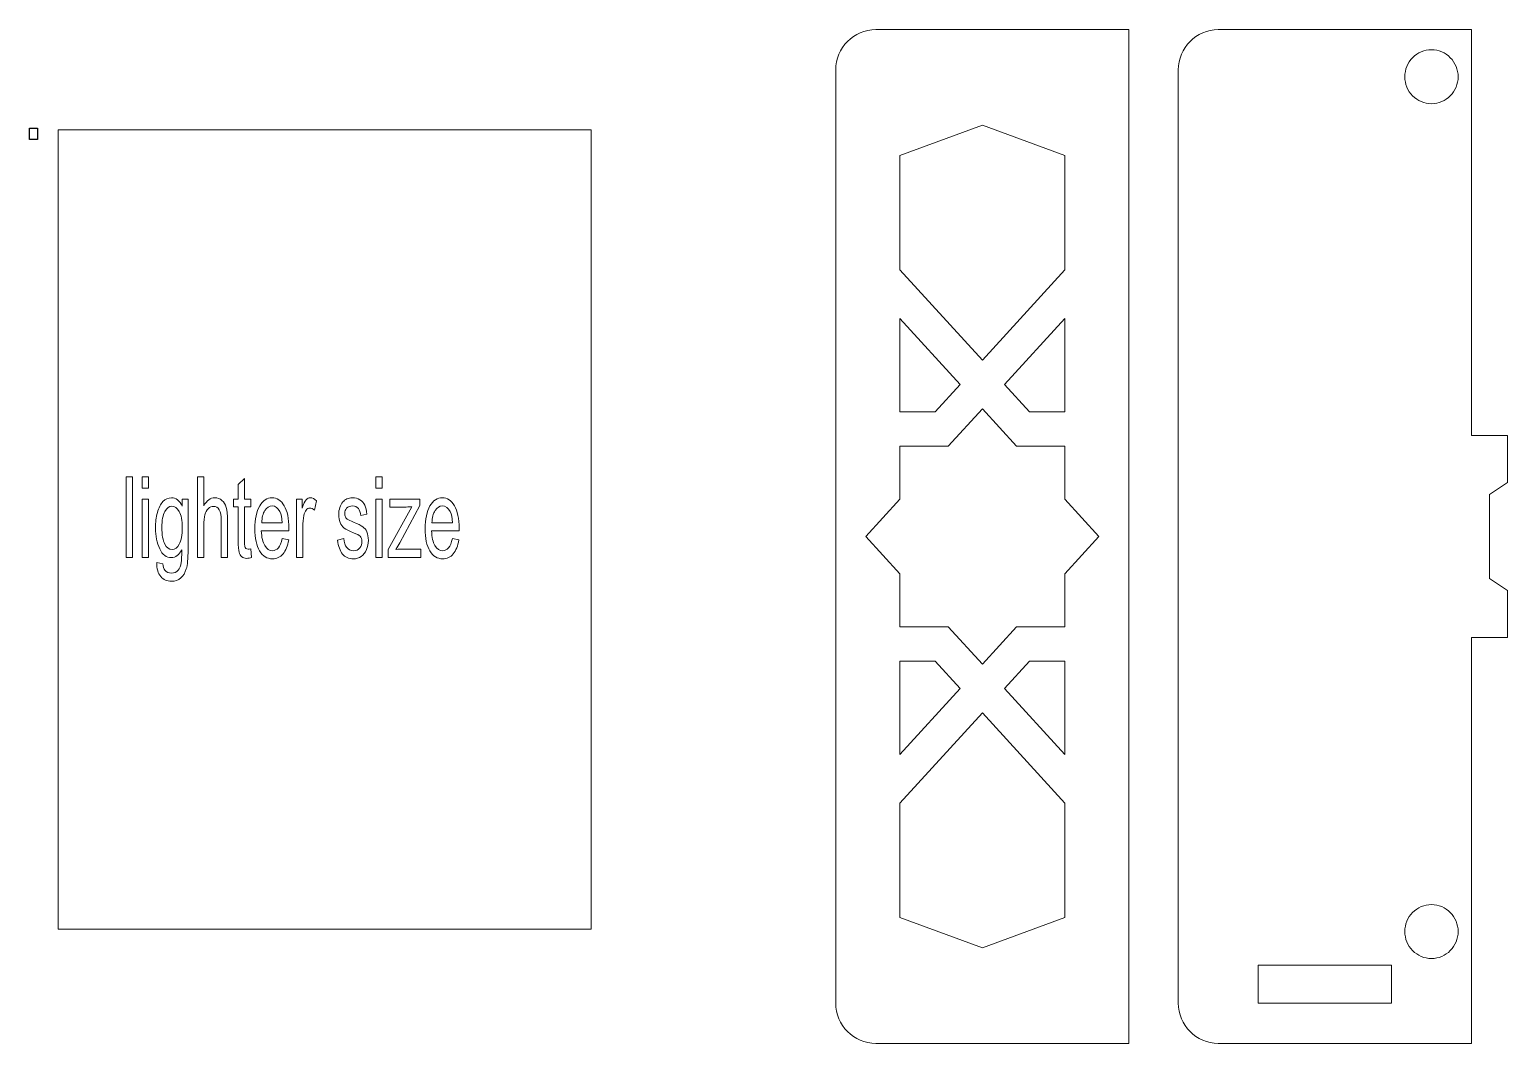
# Model space of a CAD drawing. Header units: millimetres. Extents: x -125 to 104, y -73 to 343.
# Drawn here: x -124.5 to -13.6, y 50.6 to 126.7 of the extents above; entities that cross this region are included whole.
import ezdxf

# ---------------------------------------------------------------- set-up
doc = ezdxf.new("R2010")
doc.units = ezdxf.units.MM
doc.header["$MEASUREMENT"] = 0
doc.header["$XCLIPFRAME"] = 0
doc.layers.add('Layer 1', color=7, linetype='Continuous')
picture_1 = doc.add_image_def('image1.jpg', size_in_pixel=(9753, 13716))

msp = doc.modelspace()

# ---------------------------------------------------------------- linework, layer by layer
at = {"layer": 'Layer 1', "color": 114, "lineweight": 20}
msp.add_lwpolyline([(-122.3982, 59.1953), (-82.3982, 59.1953), (-82.3982, 119.1953), (-122.3982, 119.1953), (-122.3982, 59.1953)], close=True, dxfattribs=at)
at = {"layer": 'Layer 1', "color": 250, "lineweight": 20}
for points, knots in [([(-42.0454, 126.7109), (-42.0454, 126.7109), (-61.0456, 126.7109), (-61.0456, 126.7109), (-61.0456, 126.7109), (-62.6955, 126.7109), (-64.0454, 125.3447), (-64.0454, 123.675), (-64.0454, 123.675), (-64.0454, 123.675), (-64.0454, 53.6468), (-64.0454, 53.6468), (-64.0454, 53.6468), (-64.0454, 51.9771), (-62.6954, 50.6109), (-61.0456, 50.6109), (-61.0456, 50.6109), (-61.0456, 50.6109), (-42.0454, 50.6109), (-42.0454, 50.6109), (-42.0454, 50.6109), (-42.0454, 50.6109), (-42.0454, 74.2301), (-42.0454, 74.2301), (-42.0454, 74.2301), (-42.0454, 74.2301), (-42.0454, 81.0711), (-42.0454, 81.0711), (-42.0454, 81.0711), (-42.0454, 81.0711), (-42.0454, 96.2506), (-42.0454, 96.2506), (-42.0454, 96.2506), (-42.0454, 96.2506), (-42.0454, 102.9685), (-42.0454, 102.9685), (-42.0454, 102.9685), (-42.0454, 102.9685), (-42.0454, 126.7109), (-42.0454, 126.7109)], [0, 0, 0, 0, 0.09090909, 0.09090909, 0.09090909, 0.09090909, 0.18181818, 0.18181818, 0.18181818, 0.18181818, 0.27272727, 0.27272727, 0.27272727, 0.27272727, 0.36363636, 0.36363636, 0.36363636, 0.36363636, 0.45454545, 0.45454545, 0.45454545, 0.45454545, 0.54545455, 0.54545455, 0.54545455, 0.54545455, 0.63636364, 0.63636364, 0.63636364, 0.63636364, 0.72727273, 0.72727273, 0.72727273, 0.72727273, 0.81818182, 0.81818182, 0.81818182, 0.81818182, 1, 1, 1, 1]), ([(-16.3469, 126.7109), (-16.3469, 126.7109), (-35.3471, 126.7109), (-35.3471, 126.7109), (-35.3471, 126.7109), (-36.997, 126.7109), (-38.3469, 125.3447), (-38.3469, 123.675), (-38.3469, 123.675), (-38.3469, 123.675), (-38.3469, 53.6468), (-38.3469, 53.6468), (-38.3469, 53.6468), (-38.3469, 51.9771), (-36.9969, 50.6109), (-35.3471, 50.6109), (-35.3471, 50.6109), (-35.3471, 50.6109), (-16.3469, 50.6109), (-16.3469, 50.6109), (-16.3469, 50.6109), (-16.3469, 50.6109), (-16.3469, 81.0711), (-16.3469, 81.0711), (-16.3469, 81.0711), (-16.3469, 81.0711), (-13.6469, 81.0711), (-13.6469, 81.0711), (-13.6469, 81.0711), (-13.6469, 81.0711), (-13.6469, 84.6151), (-13.6469, 84.6151), (-13.6469, 84.6151), (-13.6469, 84.6151), (-14.9969, 85.5145), (-14.9969, 85.5145), (-14.9969, 85.5145), (-14.9969, 85.5145), (-14.9969, 91.8072), (-14.9969, 91.8072), (-14.9969, 91.8072), (-14.9969, 91.8072), (-13.6469, 92.7066), (-13.6469, 92.7066), (-13.6469, 92.7066), (-13.6469, 92.7066), (-13.6469, 96.2506), (-13.6469, 96.2506), (-13.6469, 96.2506), (-13.6469, 96.2506), (-16.3469, 96.2506), (-16.3469, 96.2506), (-16.3469, 96.2506), (-16.3469, 96.2506), (-16.3469, 126.7109), (-16.3469, 126.7109)], [0, 0, 0, 0, 0.06666667, 0.06666667, 0.06666667, 0.06666667, 0.13333333, 0.13333333, 0.13333333, 0.13333333, 0.2, 0.2, 0.2, 0.2, 0.26666667, 0.26666667, 0.26666667, 0.26666667, 0.33333333, 0.33333333, 0.33333333, 0.33333333, 0.4, 0.4, 0.4, 0.4, 0.46666667, 0.46666667, 0.46666667, 0.46666667, 0.53333333, 0.53333333, 0.53333333, 0.53333333, 0.6, 0.6, 0.6, 0.6, 0.66666667, 0.66666667, 0.66666667, 0.66666667, 0.73333333, 0.73333333, 0.73333333, 0.73333333, 0.8, 0.8, 0.8, 0.8, 0.86666667, 0.86666667, 0.86666667, 0.86666667, 1, 1, 1, 1]), ([(-19.3469, 121.145), (-18.8165, 121.145), (-18.3077, 121.3583), (-17.9327, 121.7379), (-17.9327, 121.7379), (-17.5576, 122.1174), (-17.3469, 122.6323), (-17.3469, 123.169), (-17.3469, 123.169), (-17.3469, 123.7056), (-17.5576, 124.2205), (-17.9327, 124.6001), (-17.9327, 124.6001), (-18.3077, 124.9795), (-18.8165, 125.1929), (-19.3469, 125.1929), (-19.3469, 125.1929), (-19.8773, 125.1927), (-20.386, 124.9797), (-20.7611, 124.6001), (-20.7611, 124.6001), (-21.1362, 124.2204), (-21.3469, 123.7058), (-21.3469, 123.169), (-21.3469, 123.169), (-21.3469, 122.6323), (-21.1362, 122.1174), (-20.7611, 121.7379), (-20.7611, 121.7379), (-20.386, 121.3583), (-19.8773, 121.1451), (-19.3469, 121.1451)], [0, 0, 0, 0, 0.11111111, 0.11111111, 0.11111111, 0.11111111, 0.22222222, 0.22222222, 0.22222222, 0.22222222, 0.33333333, 0.33333333, 0.33333333, 0.33333333, 0.44444444, 0.44444444, 0.44444444, 0.44444444, 0.55555556, 0.55555556, 0.55555556, 0.55555556, 0.66666667, 0.66666667, 0.66666667, 0.66666667, 0.77777778, 0.77777778, 0.77777778, 0.77777778, 1, 1, 1, 1]), ([(-53.0454, 101.8972), (-53.0454, 101.8972), (-59.2309, 108.6782), (-59.2309, 108.6782), (-59.2309, 108.6782), (-59.2309, 108.6782), (-59.2309, 117.2615), (-59.2309, 117.2615), (-59.2309, 117.2615), (-59.2309, 117.2615), (-53.0454, 119.5222), (-53.0454, 119.5222), (-53.0454, 119.5222), (-53.0454, 119.5222), (-46.8599, 117.2615), (-46.8599, 117.2615), (-46.8599, 117.2615), (-46.8599, 117.2615), (-46.8599, 108.6782), (-46.8599, 108.6782), (-46.8599, 108.6782), (-46.8599, 108.6782), (-53.0454, 101.8972), (-53.0454, 101.8972)], [0, 0, 0, 0, 0.14285714, 0.14285714, 0.14285714, 0.14285714, 0.28571429, 0.28571429, 0.28571429, 0.28571429, 0.42857143, 0.42857143, 0.42857143, 0.42857143, 0.57142857, 0.57142857, 0.57142857, 0.57142857, 0.71428571, 0.71428571, 0.71428571, 0.71428571, 1, 1, 1, 1]), ([(-59.2309, 105.0324), (-59.2309, 105.0324), (-54.7083, 100.0741), (-54.7083, 100.0741), (-54.7083, 100.0741), (-54.7083, 100.0741), (-56.5814, 98.0206), (-56.5814, 98.0206), (-56.5814, 98.0206), (-56.5814, 98.0206), (-59.2309, 98.0206), (-59.2309, 98.0206), (-59.2309, 98.0206), (-59.2309, 98.0206), (-59.2309, 105.0324), (-59.2309, 105.0324)], [0, 0, 0, 0, 0.2, 0.2, 0.2, 0.2, 0.4, 0.4, 0.4, 0.4, 0.6, 0.6, 0.6, 0.6, 1, 1, 1, 1]), ([(-46.8599, 105.0324), (-46.8599, 105.0324), (-46.8599, 98.0206), (-46.8599, 98.0206), (-46.8599, 98.0206), (-46.8599, 98.0206), (-49.5094, 98.0206), (-49.5094, 98.0206), (-49.5094, 98.0206), (-49.5094, 98.0206), (-51.3825, 100.0741), (-51.3825, 100.0741), (-51.3825, 100.0741), (-51.3825, 100.0741), (-46.8599, 105.0324), (-46.8599, 105.0324)], [0, 0, 0, 0, 0.2, 0.2, 0.2, 0.2, 0.4, 0.4, 0.4, 0.4, 0.6, 0.6, 0.6, 0.6, 1, 1, 1, 1]), ([(-61.793, 88.6608), (-61.793, 88.6608), (-59.2309, 91.47), (-59.2309, 91.47), (-59.2309, 91.47), (-59.2309, 91.47), (-59.2309, 95.4422), (-59.2309, 95.4422), (-59.2309, 95.4422), (-59.2309, 95.4422), (-55.6078, 95.4422), (-55.6078, 95.4422), (-55.6078, 95.4422), (-55.6078, 95.4422), (-53.0454, 98.251), (-53.0454, 98.251), (-53.0454, 98.251), (-53.0454, 98.251), (-50.483, 95.4422), (-50.483, 95.4422), (-50.483, 95.4422), (-50.483, 95.4422), (-46.8599, 95.4422), (-46.8599, 95.4422), (-46.8599, 95.4422), (-46.8599, 95.4422), (-46.8599, 91.47), (-46.8599, 91.47), (-46.8599, 91.47), (-46.8599, 91.47), (-44.2978, 88.6608), (-44.2978, 88.6608), (-44.2978, 88.6608), (-44.2978, 88.6608), (-46.8599, 85.8517), (-46.8599, 85.8517), (-46.8599, 85.8517), (-46.8599, 85.8517), (-46.8599, 81.8795), (-46.8599, 81.8795), (-46.8599, 81.8795), (-46.8599, 81.8795), (-50.483, 81.8795), (-50.483, 81.8795), (-50.483, 81.8795), (-50.483, 81.8795), (-53.0454, 79.0707), (-53.0454, 79.0707), (-53.0454, 79.0707), (-53.0454, 79.0707), (-55.6078, 81.8795), (-55.6078, 81.8795), (-55.6078, 81.8795), (-55.6078, 81.8795), (-59.2309, 81.8795), (-59.2309, 81.8795), (-59.2309, 81.8795), (-59.2309, 81.8795), (-59.2309, 85.8517), (-59.2309, 85.8517), (-59.2309, 85.8517), (-59.2309, 85.8517), (-61.793, 88.6608), (-61.793, 88.6608)], [0, 0, 0, 0, 0.05882353, 0.05882353, 0.05882353, 0.05882353, 0.11764706, 0.11764706, 0.11764706, 0.11764706, 0.17647059, 0.17647059, 0.17647059, 0.17647059, 0.23529412, 0.23529412, 0.23529412, 0.23529412, 0.29411765, 0.29411765, 0.29411765, 0.29411765, 0.35294118, 0.35294118, 0.35294118, 0.35294118, 0.41176471, 0.41176471, 0.41176471, 0.41176471, 0.47058824, 0.47058824, 0.47058824, 0.47058824, 0.52941176, 0.52941176, 0.52941176, 0.52941176, 0.58823529, 0.58823529, 0.58823529, 0.58823529, 0.64705882, 0.64705882, 0.64705882, 0.64705882, 0.70588235, 0.70588235, 0.70588235, 0.70588235, 0.76470588, 0.76470588, 0.76470588, 0.76470588, 0.82352941, 0.82352941, 0.82352941, 0.82352941, 0.88235294, 0.88235294, 0.88235294, 0.88235294, 1, 1, 1, 1]), ([(-59.2309, 72.2893), (-59.2309, 72.2893), (-59.2309, 79.3011), (-59.2309, 79.3011), (-59.2309, 79.3011), (-59.2309, 79.3011), (-56.5814, 79.3011), (-56.5814, 79.3011), (-56.5814, 79.3011), (-56.5814, 79.3011), (-54.7083, 77.2476), (-54.7083, 77.2476), (-54.7083, 77.2476), (-54.7083, 77.2476), (-59.2309, 72.2893), (-59.2309, 72.2893)], [0, 0, 0, 0, 0.2, 0.2, 0.2, 0.2, 0.4, 0.4, 0.4, 0.4, 0.6, 0.6, 0.6, 0.6, 1, 1, 1, 1]), ([(-46.8599, 72.2893), (-46.8599, 72.2893), (-51.3825, 77.2476), (-51.3825, 77.2476), (-51.3825, 77.2476), (-51.3825, 77.2476), (-49.5094, 79.3011), (-49.5094, 79.3011), (-49.5094, 79.3011), (-49.5094, 79.3011), (-46.8599, 79.3011), (-46.8599, 79.3011), (-46.8599, 79.3011), (-46.8599, 79.3011), (-46.8599, 72.2893), (-46.8599, 72.2893)], [0, 0, 0, 0, 0.2, 0.2, 0.2, 0.2, 0.4, 0.4, 0.4, 0.4, 0.6, 0.6, 0.6, 0.6, 1, 1, 1, 1]), ([(-53.0454, 75.4245), (-53.0454, 75.4245), (-46.8599, 68.6435), (-46.8599, 68.6435), (-46.8599, 68.6435), (-46.8599, 68.6435), (-46.8599, 60.0602), (-46.8599, 60.0602), (-46.8599, 60.0602), (-46.8599, 60.0602), (-53.0454, 57.7995), (-53.0454, 57.7995), (-53.0454, 57.7995), (-53.0454, 57.7995), (-59.2309, 60.0602), (-59.2309, 60.0602), (-59.2309, 60.0602), (-59.2309, 60.0602), (-59.2309, 68.6435), (-59.2309, 68.6435), (-59.2309, 68.6435), (-59.2309, 68.6435), (-53.0454, 75.4245), (-53.0454, 75.4245)], [0, 0, 0, 0, 0.14285714, 0.14285714, 0.14285714, 0.14285714, 0.28571429, 0.28571429, 0.28571429, 0.28571429, 0.42857143, 0.42857143, 0.42857143, 0.42857143, 0.57142857, 0.57142857, 0.57142857, 0.57142857, 0.71428571, 0.71428571, 0.71428571, 0.71428571, 1, 1, 1, 1]), ([(-19.3469, 56.9863), (-18.8165, 56.9863), (-18.3077, 57.1996), (-17.9327, 57.5792), (-17.9327, 57.5792), (-17.5576, 57.9587), (-17.3469, 58.4736), (-17.3469, 59.0103), (-17.3469, 59.0103), (-17.3469, 59.5469), (-17.5576, 60.0619), (-17.9327, 60.4414), (-17.9327, 60.4414), (-18.3077, 60.8208), (-18.8165, 61.0343), (-19.3469, 61.0343), (-19.3469, 61.0343), (-19.8773, 61.0341), (-20.386, 60.821), (-20.7611, 60.4414), (-20.7611, 60.4414), (-21.1362, 60.0618), (-21.3469, 59.5471), (-21.3469, 59.0103), (-21.3469, 59.0103), (-21.3469, 58.4736), (-21.1362, 57.9587), (-20.7611, 57.5792), (-20.7611, 57.5792), (-20.386, 57.1996), (-19.8773, 56.9864), (-19.3469, 56.9864)], [0, 0, 0, 0, 0.11111111, 0.11111111, 0.11111111, 0.11111111, 0.22222222, 0.22222222, 0.22222222, 0.22222222, 0.33333333, 0.33333333, 0.33333333, 0.33333333, 0.44444444, 0.44444444, 0.44444444, 0.44444444, 0.55555556, 0.55555556, 0.55555556, 0.55555556, 0.66666667, 0.66666667, 0.66666667, 0.66666667, 0.77777778, 0.77777778, 0.77777778, 0.77777778, 1, 1, 1, 1]), ([(-22.3469, 56.4803), (-22.3469, 56.4803), (-22.3469, 53.6468), (-22.3469, 53.6468), (-22.3469, 53.6468), (-22.3469, 53.6468), (-32.3469, 53.6468), (-32.3469, 53.6468), (-32.3469, 53.6468), (-32.3469, 53.6468), (-32.3469, 56.4803), (-32.3469, 56.4803), (-32.3469, 56.4803), (-32.3469, 56.4803), (-22.3469, 56.4803), (-22.3469, 56.4803)], [0, 0, 0, 0, 0.2, 0.2, 0.2, 0.2, 0.4, 0.4, 0.4, 0.4, 0.6, 0.6, 0.6, 0.6, 1, 1, 1, 1])]:
    msp.add_open_spline(points, degree=3, knots=knots, dxfattribs=at)
at = {"layer": 'Layer 1', "color": 114, "lineweight": 9}
for points, knots in [([(-117.2952, 87.0786), (-117.2952, 87.0786), (-117.2952, 93.1408), (-117.2952, 93.1408), (-117.2952, 93.1408), (-117.2952, 93.1408), (-116.8247, 93.1408), (-116.8247, 93.1408), (-116.8247, 93.1408), (-116.8247, 93.1408), (-116.8247, 87.0786), (-116.8247, 87.0786), (-116.8247, 87.0786), (-116.8247, 87.0786), (-117.2952, 87.0786), (-117.2952, 87.0786)], [0, 0, 0, 0, 0.2, 0.2, 0.2, 0.2, 0.4, 0.4, 0.4, 0.4, 0.6, 0.6, 0.6, 0.6, 1, 1, 1, 1]), ([(-116.0967, 92.2941), (-116.0967, 92.2941), (-116.0967, 93.1408), (-116.0967, 93.1408), (-116.0967, 93.1408), (-116.0967, 93.1408), (-115.6262, 93.1408), (-115.6262, 93.1408), (-115.6262, 93.1408), (-115.6262, 93.1408), (-115.6262, 92.2941), (-115.6262, 92.2941), (-115.6262, 92.2941), (-115.6262, 92.2941), (-116.0967, 92.2941), (-116.0967, 92.2941)], [0, 0, 0, 0, 0.2, 0.2, 0.2, 0.2, 0.4, 0.4, 0.4, 0.4, 0.6, 0.6, 0.6, 0.6, 1, 1, 1, 1]), ([(-111.9354, 87.0786), (-111.9354, 87.0786), (-111.9354, 93.1408), (-111.9354, 93.1408), (-111.9354, 93.1408), (-111.9354, 93.1408), (-111.4649, 93.1408), (-111.4649, 93.1408), (-111.4649, 93.1408), (-111.4649, 93.1408), (-111.4649, 90.9592), (-111.4649, 90.9592), (-111.4649, 90.9592), (-111.2466, 91.3642), (-110.9713, 91.566), (-110.638, 91.566), (-110.638, 91.566), (-110.434, 91.566), (-110.2567, 91.5025), (-110.1052, 91.374), (-110.1052, 91.374), (-109.9546, 91.2456), (-109.8467, 91.0692), (-109.7817, 90.8435), (-109.7817, 90.8435), (-109.7166, 90.6177), (-109.6846, 90.2889), (-109.6846, 89.8599), (-109.6846, 89.8599), (-109.6846, 89.8599), (-109.6846, 87.0786), (-109.6846, 87.0786), (-109.6846, 87.0786), (-109.6846, 87.0786), (-110.1551, 87.0786), (-110.1551, 87.0786), (-110.1551, 87.0786), (-110.1551, 87.0786), (-110.1551, 89.8571), (-110.1551, 89.8571), (-110.1551, 89.8571), (-110.1551, 90.2282), (-110.2058, 90.4991), (-110.3066, 90.6685), (-110.3066, 90.6685), (-110.4081, 90.8378), (-110.5507, 90.9225), (-110.736, 90.9225), (-110.736, 90.9225), (-110.8742, 90.9225), (-111.0043, 90.866), (-111.1263, 90.7517), (-111.1263, 90.7517), (-111.2484, 90.6374), (-111.3348, 90.4822), (-111.3874, 90.2861), (-111.3874, 90.2861), (-111.4391, 90.0913), (-111.4649, 89.8218), (-111.4649, 89.4775), (-111.4649, 89.4775), (-111.4649, 89.4775), (-111.4649, 87.0786), (-111.4649, 87.0786), (-111.4649, 87.0786), (-111.4649, 87.0786), (-111.9354, 87.0786), (-111.9354, 87.0786)], [0, 0, 0, 0, 0.05555556, 0.05555556, 0.05555556, 0.05555556, 0.11111111, 0.11111111, 0.11111111, 0.11111111, 0.16666667, 0.16666667, 0.16666667, 0.16666667, 0.22222222, 0.22222222, 0.22222222, 0.22222222, 0.27777778, 0.27777778, 0.27777778, 0.27777778, 0.33333333, 0.33333333, 0.33333333, 0.33333333, 0.38888889, 0.38888889, 0.38888889, 0.38888889, 0.44444444, 0.44444444, 0.44444444, 0.44444444, 0.5, 0.5, 0.5, 0.5, 0.55555556, 0.55555556, 0.55555556, 0.55555556, 0.61111111, 0.61111111, 0.61111111, 0.61111111, 0.66666667, 0.66666667, 0.66666667, 0.66666667, 0.72222222, 0.72222222, 0.72222222, 0.72222222, 0.77777778, 0.77777778, 0.77777778, 0.77777778, 0.83333333, 0.83333333, 0.83333333, 0.83333333, 0.88888889, 0.88888889, 0.88888889, 0.88888889, 1, 1, 1, 1]), ([(-107.9408, 87.7432), (-107.9408, 87.7432), (-107.8766, 87.0857), (-107.8766, 87.0857), (-107.8766, 87.0857), (-108.0085, 87.0419), (-108.127, 87.0193), (-108.2304, 87.0193), (-108.2304, 87.0193), (-108.4005, 87.0193), (-108.5324, 87.0617), (-108.6269, 87.1477), (-108.6269, 87.1477), (-108.7204, 87.2338), (-108.7864, 87.3453), (-108.8247, 87.485), (-108.8247, 87.485), (-108.863, 87.6247), (-108.8817, 87.9182), (-108.8817, 88.3655), (-108.8817, 88.3655), (-108.8817, 88.3655), (-108.8817, 90.8971), (-108.8817, 90.8971), (-108.8817, 90.8971), (-108.8817, 90.8971), (-109.2292, 90.8971), (-109.2292, 90.8971), (-109.2292, 90.8971), (-109.2292, 90.8971), (-109.2292, 91.4728), (-109.2292, 91.4728), (-109.2292, 91.4728), (-109.2292, 91.4728), (-108.8817, 91.4728), (-108.8817, 91.4728), (-108.8817, 91.4728), (-108.8817, 91.4728), (-108.8817, 92.5594), (-108.8817, 92.5594), (-108.8817, 92.5594), (-108.8817, 92.5594), (-108.4112, 93.0067), (-108.4112, 93.0067), (-108.4112, 93.0067), (-108.4112, 93.0067), (-108.4112, 91.4728), (-108.4112, 91.4728), (-108.4112, 91.4728), (-108.4112, 91.4728), (-107.9408, 91.4728), (-107.9408, 91.4728), (-107.9408, 91.4728), (-107.9408, 91.4728), (-107.9408, 90.8971), (-107.9408, 90.8971), (-107.9408, 90.8971), (-107.9408, 90.8971), (-108.4112, 90.8971), (-108.4112, 90.8971), (-108.4112, 90.8971), (-108.4112, 90.8971), (-108.4112, 88.3232), (-108.4112, 88.3232), (-108.4112, 88.3232), (-108.4112, 88.1101), (-108.4032, 87.9732), (-108.3863, 87.9126), (-108.3863, 87.9126), (-108.3702, 87.8519), (-108.3435, 87.8039), (-108.3061, 87.7672), (-108.3061, 87.7672), (-108.2686, 87.7319), (-108.2152, 87.7136), (-108.1457, 87.7136), (-108.1457, 87.7136), (-108.094, 87.7136), (-108.0254, 87.7235), (-107.9408, 87.7432)], [0, 0, 0, 0, 0.04761905, 0.04761905, 0.04761905, 0.04761905, 0.0952381, 0.0952381, 0.0952381, 0.0952381, 0.14285714, 0.14285714, 0.14285714, 0.14285714, 0.19047619, 0.19047619, 0.19047619, 0.19047619, 0.23809524, 0.23809524, 0.23809524, 0.23809524, 0.28571429, 0.28571429, 0.28571429, 0.28571429, 0.33333333, 0.33333333, 0.33333333, 0.33333333, 0.38095238, 0.38095238, 0.38095238, 0.38095238, 0.42857143, 0.42857143, 0.42857143, 0.42857143, 0.47619048, 0.47619048, 0.47619048, 0.47619048, 0.52380952, 0.52380952, 0.52380952, 0.52380952, 0.57142857, 0.57142857, 0.57142857, 0.57142857, 0.61904762, 0.61904762, 0.61904762, 0.61904762, 0.66666667, 0.66666667, 0.66666667, 0.66666667, 0.71428571, 0.71428571, 0.71428571, 0.71428571, 0.76190476, 0.76190476, 0.76190476, 0.76190476, 0.80952381, 0.80952381, 0.80952381, 0.80952381, 0.85714286, 0.85714286, 0.85714286, 0.85714286, 0.9047619, 0.9047619, 0.9047619, 0.9047619, 1, 1, 1, 1]), ([(-98.564, 92.2941), (-98.564, 92.2941), (-98.564, 93.1408), (-98.564, 93.1408), (-98.564, 93.1408), (-98.564, 93.1408), (-98.0935, 93.1408), (-98.0935, 93.1408), (-98.0935, 93.1408), (-98.0935, 93.1408), (-98.0935, 92.2941), (-98.0935, 92.2941), (-98.0935, 92.2941), (-98.0935, 92.2941), (-98.564, 92.2941), (-98.564, 92.2941)], [0, 0, 0, 0, 0.2, 0.2, 0.2, 0.2, 0.4, 0.4, 0.4, 0.4, 0.6, 0.6, 0.6, 0.6, 1, 1, 1, 1]), ([(-116.0967, 87.0786), (-116.0967, 87.0786), (-116.0967, 91.4728), (-116.0967, 91.4728), (-116.0967, 91.4728), (-116.0967, 91.4728), (-115.6262, 91.4728), (-115.6262, 91.4728), (-115.6262, 91.4728), (-115.6262, 91.4728), (-115.6262, 87.0786), (-115.6262, 87.0786), (-115.6262, 87.0786), (-115.6262, 87.0786), (-116.0967, 87.0786), (-116.0967, 87.0786)], [0, 0, 0, 0, 0.2, 0.2, 0.2, 0.2, 0.4, 0.4, 0.4, 0.4, 0.6, 0.6, 0.6, 0.6, 1, 1, 1, 1]), ([(-114.9954, 86.7145), (-114.9954, 86.7145), (-114.5409, 86.6129), (-114.5409, 86.6129), (-114.5409, 86.6129), (-114.5222, 86.39), (-114.4687, 86.2277), (-114.3814, 86.1247), (-114.3814, 86.1247), (-114.2647, 85.9878), (-114.1052, 85.9187), (-113.9029, 85.9187), (-113.9029, 85.9187), (-113.6855, 85.9187), (-113.5171, 85.9878), (-113.3986, 86.1247), (-113.3986, 86.1247), (-113.2801, 86.2616), (-113.1999, 86.4549), (-113.158, 86.7018), (-113.158, 86.7018), (-113.1339, 86.8528), (-113.1223, 87.1703), (-113.1241, 87.6543), (-113.1241, 87.6543), (-113.33, 87.2705), (-113.5857, 87.0786), (-113.8922, 87.0786), (-113.8922, 87.0786), (-114.2736, 87.0786), (-114.5695, 87.2959), (-114.778, 87.7319), (-114.778, 87.7319), (-114.9874, 88.1666), (-115.0916, 88.6887), (-115.0916, 89.2969), (-115.0916, 89.2969), (-115.0916, 89.716), (-115.0435, 90.1026), (-114.9482, 90.4568), (-114.9482, 90.4568), (-114.8528, 90.811), (-114.7138, 91.0833), (-114.532, 91.2767), (-114.532, 91.2767), (-114.3502, 91.47), (-114.1364, 91.566), (-113.8904, 91.566), (-113.8904, 91.566), (-113.5634, 91.566), (-113.2934, 91.3543), (-113.0813, 90.9309), (-113.0813, 90.9309), (-113.0813, 90.9309), (-113.0813, 91.4728), (-113.0813, 91.4728), (-113.0813, 91.4728), (-113.0813, 91.4728), (-112.6483, 91.4728), (-112.6483, 91.4728), (-112.6483, 91.4728), (-112.6483, 91.4728), (-112.6483, 87.6783), (-112.6483, 87.6783), (-112.6483, 87.6783), (-112.6483, 86.9939), (-112.6919, 86.5099), (-112.7801, 86.2249), (-112.7801, 86.2249), (-112.8675, 85.9398), (-113.0074, 85.7141), (-113.1972, 85.5489), (-113.1972, 85.5489), (-113.3879, 85.3838), (-113.6222, 85.3006), (-113.9002, 85.3006), (-113.9002, 85.3006), (-114.2308, 85.3006), (-114.4973, 85.4177), (-114.7004, 85.6534), (-114.7004, 85.6534), (-114.9045, 85.8876), (-115.0025, 86.2418), (-114.9954, 86.7145)], [0, 0, 0, 0, 0.04545455, 0.04545455, 0.04545455, 0.04545455, 0.09090909, 0.09090909, 0.09090909, 0.09090909, 0.13636364, 0.13636364, 0.13636364, 0.13636364, 0.18181818, 0.18181818, 0.18181818, 0.18181818, 0.22727273, 0.22727273, 0.22727273, 0.22727273, 0.27272727, 0.27272727, 0.27272727, 0.27272727, 0.31818182, 0.31818182, 0.31818182, 0.31818182, 0.36363636, 0.36363636, 0.36363636, 0.36363636, 0.40909091, 0.40909091, 0.40909091, 0.40909091, 0.45454545, 0.45454545, 0.45454545, 0.45454545, 0.5, 0.5, 0.5, 0.5, 0.54545455, 0.54545455, 0.54545455, 0.54545455, 0.59090909, 0.59090909, 0.59090909, 0.59090909, 0.63636364, 0.63636364, 0.63636364, 0.63636364, 0.68181818, 0.68181818, 0.68181818, 0.68181818, 0.72727273, 0.72727273, 0.72727273, 0.72727273, 0.77272727, 0.77272727, 0.77272727, 0.77272727, 0.81818182, 0.81818182, 0.81818182, 0.81818182, 0.86363636, 0.86363636, 0.86363636, 0.86363636, 0.90909091, 0.90909091, 0.90909091, 0.90909091, 1, 1, 1, 1]), ([(-114.6104, 89.3505), (-114.6104, 88.7762), (-114.5383, 88.3571), (-114.3939, 88.0932), (-114.3939, 88.0932), (-114.2487, 87.8293), (-114.0678, 87.6967), (-113.8503, 87.6967), (-113.8503, 87.6967), (-113.6338, 87.6967), (-113.4529, 87.8279), (-113.3059, 88.0904), (-113.3059, 88.0904), (-113.1598, 88.3528), (-113.0867, 88.7649), (-113.0867, 89.3265), (-113.0867, 89.3265), (-113.0867, 89.8627), (-113.1624, 90.2677), (-113.313, 90.5401), (-113.313, 90.5401), (-113.4636, 90.8124), (-113.6454, 90.9479), (-113.8575, 90.9479), (-113.8575, 90.9479), (-114.0669, 90.9479), (-114.2442, 90.8138), (-114.3912, 90.5457), (-114.3912, 90.5457), (-114.5374, 90.2776), (-114.6104, 89.8797), (-114.6104, 89.3505)], [0, 0, 0, 0, 0.11111111, 0.11111111, 0.11111111, 0.11111111, 0.22222222, 0.22222222, 0.22222222, 0.22222222, 0.33333333, 0.33333333, 0.33333333, 0.33333333, 0.44444444, 0.44444444, 0.44444444, 0.44444444, 0.55555556, 0.55555556, 0.55555556, 0.55555556, 0.66666667, 0.66666667, 0.66666667, 0.66666667, 0.77777778, 0.77777778, 0.77777778, 0.77777778, 1, 1, 1, 1]), ([(-105.5839, 88.501), (-105.5839, 88.501), (-105.0973, 88.3994), (-105.0973, 88.3994), (-105.0973, 88.3994), (-105.1731, 87.9521), (-105.3148, 87.6035), (-105.5215, 87.3566), (-105.5215, 87.3566), (-105.7282, 87.1096), (-105.992, 86.9855), (-106.3137, 86.9855), (-106.3137, 86.9855), (-106.7182, 86.9855), (-107.039, 87.183), (-107.276, 87.5781), (-107.276, 87.5781), (-107.5131, 87.9718), (-107.6315, 88.5264), (-107.6315, 89.239), (-107.6315, 89.239), (-107.6315, 89.9756), (-107.5121, 90.5485), (-107.2725, 90.9549), (-107.2725, 90.9549), (-107.0328, 91.3628), (-106.7218, 91.566), (-106.3395, 91.566), (-106.3395, 91.566), (-105.9697, 91.566), (-105.6676, 91.367), (-105.4333, 90.9676), (-105.4333, 90.9676), (-105.1989, 90.5683), (-105.0813, 90.0067), (-105.0813, 89.2828), (-105.0813, 89.2828), (-105.0813, 89.239), (-105.0822, 89.1727), (-105.084, 89.0852), (-105.084, 89.0852), (-105.084, 89.0852), (-107.1504, 89.0852), (-107.1504, 89.0852), (-107.1504, 89.0852), (-107.1326, 88.604), (-107.047, 88.2343), (-106.892, 87.9789), (-106.892, 87.9789), (-106.7378, 87.7235), (-106.5445, 87.5951), (-106.3137, 87.5951), (-106.3137, 87.5951), (-106.1417, 87.5951), (-105.9947, 87.667), (-105.8735, 87.811), (-105.8735, 87.811), (-105.7514, 87.9549), (-105.6552, 88.1849), (-105.5839, 88.501)], [0, 0, 0, 0, 0.0625, 0.0625, 0.0625, 0.0625, 0.125, 0.125, 0.125, 0.125, 0.1875, 0.1875, 0.1875, 0.1875, 0.25, 0.25, 0.25, 0.25, 0.3125, 0.3125, 0.3125, 0.3125, 0.375, 0.375, 0.375, 0.375, 0.4375, 0.4375, 0.4375, 0.4375, 0.5, 0.5, 0.5, 0.5, 0.5625, 0.5625, 0.5625, 0.5625, 0.625, 0.625, 0.625, 0.625, 0.6875, 0.6875, 0.6875, 0.6875, 0.75, 0.75, 0.75, 0.75, 0.8125, 0.8125, 0.8125, 0.8125, 0.875, 0.875, 0.875, 0.875, 1, 1, 1, 1]), ([(-107.1237, 89.6948), (-107.1237, 89.6948), (-105.5785, 89.6948), (-105.5785, 89.6948), (-105.5785, 89.6948), (-105.599, 90.0645), (-105.6587, 90.3411), (-105.7558, 90.526), (-105.7558, 90.526), (-105.9047, 90.8124), (-106.0989, 90.9563), (-106.3368, 90.9563), (-106.3368, 90.9563), (-106.5525, 90.9563), (-106.7333, 90.842), (-106.8804, 90.6134), (-106.8804, 90.6134), (-107.0265, 90.3848), (-107.1076, 90.0786), (-107.1237, 89.6948)], [0, 0, 0, 0, 0.16666667, 0.16666667, 0.16666667, 0.16666667, 0.33333333, 0.33333333, 0.33333333, 0.33333333, 0.5, 0.5, 0.5, 0.5, 0.66666667, 0.66666667, 0.66666667, 0.66666667, 1, 1, 1, 1]), ([(-104.5084, 87.0786), (-104.5084, 87.0786), (-104.5084, 91.4728), (-104.5084, 91.4728), (-104.5084, 91.4728), (-104.5084, 91.4728), (-104.086, 91.4728), (-104.086, 91.4728), (-104.086, 91.4728), (-104.086, 91.4728), (-104.086, 90.7997), (-104.086, 90.7997), (-104.086, 90.7997), (-103.9782, 91.1116), (-103.8784, 91.3176), (-103.7866, 91.4164), (-103.7866, 91.4164), (-103.6948, 91.5166), (-103.5941, 91.566), (-103.4845, 91.566), (-103.4845, 91.566), (-103.3259, 91.566), (-103.1646, 91.4869), (-103.0007, 91.3303), (-103.0007, 91.3303), (-103.0007, 91.3303), (-103.1681, 90.6431), (-103.1681, 90.6431), (-103.1681, 90.6431), (-103.2823, 90.7447), (-103.3963, 90.7955), (-103.5103, 90.7955), (-103.5103, 90.7955), (-103.6128, 90.7955), (-103.7046, 90.7461), (-103.7857, 90.6487), (-103.7857, 90.6487), (-103.8668, 90.5514), (-103.9247, 90.4159), (-103.9594, 90.2423), (-103.9594, 90.2423), (-104.012, 89.9784), (-104.0379, 89.6892), (-104.0379, 89.3745), (-104.0379, 89.3745), (-104.0379, 89.3745), (-104.0379, 87.0786), (-104.0379, 87.0786), (-104.0379, 87.0786), (-104.0379, 87.0786), (-104.5084, 87.0786), (-104.5084, 87.0786)], [0, 0, 0, 0, 0.07142857, 0.07142857, 0.07142857, 0.07142857, 0.14285714, 0.14285714, 0.14285714, 0.14285714, 0.21428571, 0.21428571, 0.21428571, 0.21428571, 0.28571429, 0.28571429, 0.28571429, 0.28571429, 0.35714286, 0.35714286, 0.35714286, 0.35714286, 0.42857143, 0.42857143, 0.42857143, 0.42857143, 0.5, 0.5, 0.5, 0.5, 0.57142857, 0.57142857, 0.57142857, 0.57142857, 0.64285714, 0.64285714, 0.64285714, 0.64285714, 0.71428571, 0.71428571, 0.71428571, 0.71428571, 0.78571429, 0.78571429, 0.78571429, 0.78571429, 0.85714286, 0.85714286, 0.85714286, 0.85714286, 1, 1, 1, 1]), ([(-101.4244, 88.3909), (-101.4244, 88.3909), (-100.9592, 88.5095), (-100.9592, 88.5095), (-100.9592, 88.5095), (-100.9334, 88.2145), (-100.8603, 87.9888), (-100.7409, 87.8307), (-100.7409, 87.8307), (-100.6215, 87.6741), (-100.454, 87.5951), (-100.2402, 87.5951), (-100.2402, 87.5951), (-100.0236, 87.5951), (-99.8632, 87.6642), (-99.758, 87.8039), (-99.758, 87.8039), (-99.6538, 87.9422), (-99.6012, 88.1059), (-99.6012, 88.2936), (-99.6012, 88.2936), (-99.6012, 88.4615), (-99.6485, 88.5941), (-99.742, 88.6901), (-99.742, 88.6901), (-99.808, 88.7564), (-99.9684, 88.8397), (-100.2232, 88.9427), (-100.2232, 88.9427), (-100.5671, 89.0796), (-100.8051, 89.1981), (-100.9388, 89.2983), (-100.9388, 89.2983), (-101.0715, 89.3999), (-101.1722, 89.5382), (-101.2408, 89.716), (-101.2408, 89.716), (-101.3094, 89.8924), (-101.3442, 90.0885), (-101.3442, 90.303), (-101.3442, 90.303), (-101.3442, 90.4991), (-101.3157, 90.6798), (-101.2595, 90.8463), (-101.2595, 90.8463), (-101.2025, 91.0128), (-101.1259, 91.1511), (-101.0287, 91.2611), (-101.0287, 91.2611), (-100.9557, 91.3458), (-100.8558, 91.4178), (-100.7302, 91.4771), (-100.7302, 91.4771), (-100.6037, 91.5363), (-100.4691, 91.566), (-100.3248, 91.566), (-100.3248, 91.566), (-100.1074, 91.566), (-99.9167, 91.5166), (-99.7527, 91.4164), (-99.7527, 91.4164), (-99.5879, 91.3176), (-99.4667, 91.1821), (-99.3883, 91.0128), (-99.3883, 91.0128), (-99.3108, 90.842), (-99.2564, 90.6149), (-99.227, 90.3298), (-99.227, 90.3298), (-99.227, 90.3298), (-99.6868, 90.2282), (-99.6868, 90.2282), (-99.6868, 90.2282), (-99.7073, 90.4568), (-99.7679, 90.636), (-99.8677, 90.7644), (-99.8677, 90.7644), (-99.9675, 90.8928), (-100.1083, 90.9563), (-100.2909, 90.9563), (-100.2909, 90.9563), (-100.5057, 90.9563), (-100.6598, 90.8999), (-100.7516, 90.787), (-100.7516, 90.787), (-100.8434, 90.6741), (-100.8898, 90.5415), (-100.8898, 90.3905), (-100.8898, 90.3905), (-100.8898, 90.2945), (-100.871, 90.207), (-100.8327, 90.1294), (-100.8327, 90.1294), (-100.7944, 90.0504), (-100.7347, 89.9841), (-100.6527, 89.9319), (-100.6527, 89.9319), (-100.6055, 89.9037), (-100.4682, 89.8402), (-100.2383, 89.7414), (-100.2383, 89.7414), (-99.9069, 89.6017), (-99.6752, 89.486), (-99.5433, 89.3971), (-99.5433, 89.3971), (-99.4114, 89.3082), (-99.3081, 89.1769), (-99.2332, 89.0076), (-99.2332, 89.0076), (-99.1575, 88.8369), (-99.1201, 88.6252), (-99.1201, 88.3712), (-99.1201, 88.3712), (-99.1201, 88.1242), (-99.1655, 87.8914), (-99.2573, 87.6727), (-99.2573, 87.6727), (-99.349, 87.454), (-99.481, 87.2846), (-99.6529, 87.1647), (-99.6529, 87.1647), (-99.8258, 87.0447), (-100.0209, 86.9855), (-100.2383, 86.9855), (-100.2383, 86.9855), (-100.5983, 86.9855), (-100.8737, 87.104), (-101.0626, 87.3397), (-101.0626, 87.3397), (-101.2515, 87.5767), (-101.3718, 87.9267), (-101.4244, 88.3909)], [0, 0, 0, 0, 0.02941176, 0.02941176, 0.02941176, 0.02941176, 0.05882353, 0.05882353, 0.05882353, 0.05882353, 0.08823529, 0.08823529, 0.08823529, 0.08823529, 0.11764706, 0.11764706, 0.11764706, 0.11764706, 0.14705882, 0.14705882, 0.14705882, 0.14705882, 0.17647059, 0.17647059, 0.17647059, 0.17647059, 0.20588235, 0.20588235, 0.20588235, 0.20588235, 0.23529412, 0.23529412, 0.23529412, 0.23529412, 0.26470588, 0.26470588, 0.26470588, 0.26470588, 0.29411765, 0.29411765, 0.29411765, 0.29411765, 0.32352941, 0.32352941, 0.32352941, 0.32352941, 0.35294118, 0.35294118, 0.35294118, 0.35294118, 0.38235294, 0.38235294, 0.38235294, 0.38235294, 0.41176471, 0.41176471, 0.41176471, 0.41176471, 0.44117647, 0.44117647, 0.44117647, 0.44117647, 0.47058824, 0.47058824, 0.47058824, 0.47058824, 0.5, 0.5, 0.5, 0.5, 0.52941176, 0.52941176, 0.52941176, 0.52941176, 0.55882353, 0.55882353, 0.55882353, 0.55882353, 0.58823529, 0.58823529, 0.58823529, 0.58823529, 0.61764706, 0.61764706, 0.61764706, 0.61764706, 0.64705882, 0.64705882, 0.64705882, 0.64705882, 0.67647059, 0.67647059, 0.67647059, 0.67647059, 0.70588235, 0.70588235, 0.70588235, 0.70588235, 0.73529412, 0.73529412, 0.73529412, 0.73529412, 0.76470588, 0.76470588, 0.76470588, 0.76470588, 0.79411765, 0.79411765, 0.79411765, 0.79411765, 0.82352941, 0.82352941, 0.82352941, 0.82352941, 0.85294118, 0.85294118, 0.85294118, 0.85294118, 0.88235294, 0.88235294, 0.88235294, 0.88235294, 0.91176471, 0.91176471, 0.91176471, 0.91176471, 0.94117647, 0.94117647, 0.94117647, 0.94117647, 1, 1, 1, 1]), ([(-98.564, 87.0786), (-98.564, 87.0786), (-98.564, 91.4728), (-98.564, 91.4728), (-98.564, 91.4728), (-98.564, 91.4728), (-98.0935, 91.4728), (-98.0935, 91.4728), (-98.0935, 91.4728), (-98.0935, 91.4728), (-98.0935, 87.0786), (-98.0935, 87.0786), (-98.0935, 87.0786), (-98.0935, 87.0786), (-98.564, 87.0786), (-98.564, 87.0786)], [0, 0, 0, 0, 0.2, 0.2, 0.2, 0.2, 0.4, 0.4, 0.4, 0.4, 0.6, 0.6, 0.6, 0.6, 1, 1, 1, 1]), ([(-97.6248, 87.0786), (-97.6248, 87.0786), (-97.6248, 87.6854), (-97.6248, 87.6854), (-97.6248, 87.6854), (-97.6248, 87.6854), (-95.8676, 90.8971), (-95.8676, 90.8971), (-95.8676, 90.8971), (-96.0672, 90.8801), (-96.2428, 90.8717), (-96.3942, 90.8717), (-96.3942, 90.8717), (-96.3942, 90.8717), (-97.5179, 90.8717), (-97.5179, 90.8717), (-97.5179, 90.8717), (-97.5179, 90.8717), (-97.5179, 91.4728), (-97.5179, 91.4728), (-97.5179, 91.4728), (-97.5179, 91.4728), (-95.2564, 91.4728), (-95.2564, 91.4728), (-95.2564, 91.4728), (-95.2564, 91.4728), (-95.2564, 90.9832), (-95.2564, 90.9832), (-95.2564, 90.9832), (-95.2564, 90.9832), (-96.7605, 88.1976), (-96.7605, 88.1976), (-96.7605, 88.1976), (-96.7605, 88.1976), (-97.0483, 87.6797), (-97.0483, 87.6797), (-97.0483, 87.6797), (-96.8371, 87.708), (-96.6393, 87.7221), (-96.4548, 87.7221), (-96.4548, 87.7221), (-96.4548, 87.7221), (-95.1708, 87.7221), (-95.1708, 87.7221), (-95.1708, 87.7221), (-95.1708, 87.7221), (-95.1708, 87.0786), (-95.1708, 87.0786), (-95.1708, 87.0786), (-95.1708, 87.0786), (-97.6248, 87.0786), (-97.6248, 87.0786)], [0, 0, 0, 0, 0.07142857, 0.07142857, 0.07142857, 0.07142857, 0.14285714, 0.14285714, 0.14285714, 0.14285714, 0.21428571, 0.21428571, 0.21428571, 0.21428571, 0.28571429, 0.28571429, 0.28571429, 0.28571429, 0.35714286, 0.35714286, 0.35714286, 0.35714286, 0.42857143, 0.42857143, 0.42857143, 0.42857143, 0.5, 0.5, 0.5, 0.5, 0.57142857, 0.57142857, 0.57142857, 0.57142857, 0.64285714, 0.64285714, 0.64285714, 0.64285714, 0.71428571, 0.71428571, 0.71428571, 0.71428571, 0.78571429, 0.78571429, 0.78571429, 0.78571429, 0.85714286, 0.85714286, 0.85714286, 0.85714286, 1, 1, 1, 1]), ([(-92.8103, 88.501), (-92.8103, 88.501), (-92.3238, 88.3994), (-92.3238, 88.3994), (-92.3238, 88.3994), (-92.3996, 87.9521), (-92.5412, 87.6035), (-92.7479, 87.3566), (-92.7479, 87.3566), (-92.9547, 87.1096), (-93.2184, 86.9855), (-93.5401, 86.9855), (-93.5401, 86.9855), (-93.9446, 86.9855), (-94.2654, 87.183), (-94.5025, 87.5781), (-94.5025, 87.5781), (-94.7395, 87.9718), (-94.858, 88.5264), (-94.858, 89.239), (-94.858, 89.239), (-94.858, 89.9756), (-94.7386, 90.5485), (-94.4989, 90.9549), (-94.4989, 90.9549), (-94.2592, 91.3628), (-93.9482, 91.566), (-93.5659, 91.566), (-93.5659, 91.566), (-93.1962, 91.566), (-92.8941, 91.367), (-92.6597, 90.9676), (-92.6597, 90.9676), (-92.4254, 90.5683), (-92.3077, 90.0067), (-92.3077, 89.2828), (-92.3077, 89.2828), (-92.3077, 89.239), (-92.3086, 89.1727), (-92.3104, 89.0852), (-92.3104, 89.0852), (-92.3104, 89.0852), (-94.3768, 89.0852), (-94.3768, 89.0852), (-94.3768, 89.0852), (-94.359, 88.604), (-94.2734, 88.2343), (-94.1184, 87.9789), (-94.1184, 87.9789), (-93.9643, 87.7235), (-93.7709, 87.5951), (-93.5401, 87.5951), (-93.5401, 87.5951), (-93.3681, 87.5951), (-93.2211, 87.667), (-93.0999, 87.811), (-93.0999, 87.811), (-92.9779, 87.9549), (-92.8816, 88.1849), (-92.8103, 88.501)], [0, 0, 0, 0, 0.0625, 0.0625, 0.0625, 0.0625, 0.125, 0.125, 0.125, 0.125, 0.1875, 0.1875, 0.1875, 0.1875, 0.25, 0.25, 0.25, 0.25, 0.3125, 0.3125, 0.3125, 0.3125, 0.375, 0.375, 0.375, 0.375, 0.4375, 0.4375, 0.4375, 0.4375, 0.5, 0.5, 0.5, 0.5, 0.5625, 0.5625, 0.5625, 0.5625, 0.625, 0.625, 0.625, 0.625, 0.6875, 0.6875, 0.6875, 0.6875, 0.75, 0.75, 0.75, 0.75, 0.8125, 0.8125, 0.8125, 0.8125, 0.875, 0.875, 0.875, 0.875, 1, 1, 1, 1]), ([(-94.3501, 89.6948), (-94.3501, 89.6948), (-92.805, 89.6948), (-92.805, 89.6948), (-92.805, 89.6948), (-92.8255, 90.0645), (-92.8852, 90.3411), (-92.9823, 90.526), (-92.9823, 90.526), (-93.1311, 90.8124), (-93.3254, 90.9563), (-93.5633, 90.9563), (-93.5633, 90.9563), (-93.7789, 90.9563), (-93.9598, 90.842), (-94.1069, 90.6134), (-94.1069, 90.6134), (-94.253, 90.3848), (-94.3341, 90.0786), (-94.3501, 89.6948)], [0, 0, 0, 0, 0.16666667, 0.16666667, 0.16666667, 0.16666667, 0.33333333, 0.33333333, 0.33333333, 0.33333333, 0.5, 0.5, 0.5, 0.5, 0.66666667, 0.66666667, 0.66666667, 0.66666667, 1, 1, 1, 1])]:
    msp.add_open_spline(points, degree=3, knots=knots, dxfattribs=at)

# ---------------------------------------------------------------- pictures from other files: only their frames are drawn
at = {"layer": 'Layer 1', "color": 0}
image = msp.add_image(picture_1, insert=(-123.994, 58.826), size_in_units=(43.1918, 60.7385), dxfattribs=at)
image.set_boundary_path([(-123.994, 58.826), (11.473, 249.326)])

doc.saveas('drawing.dxf')
